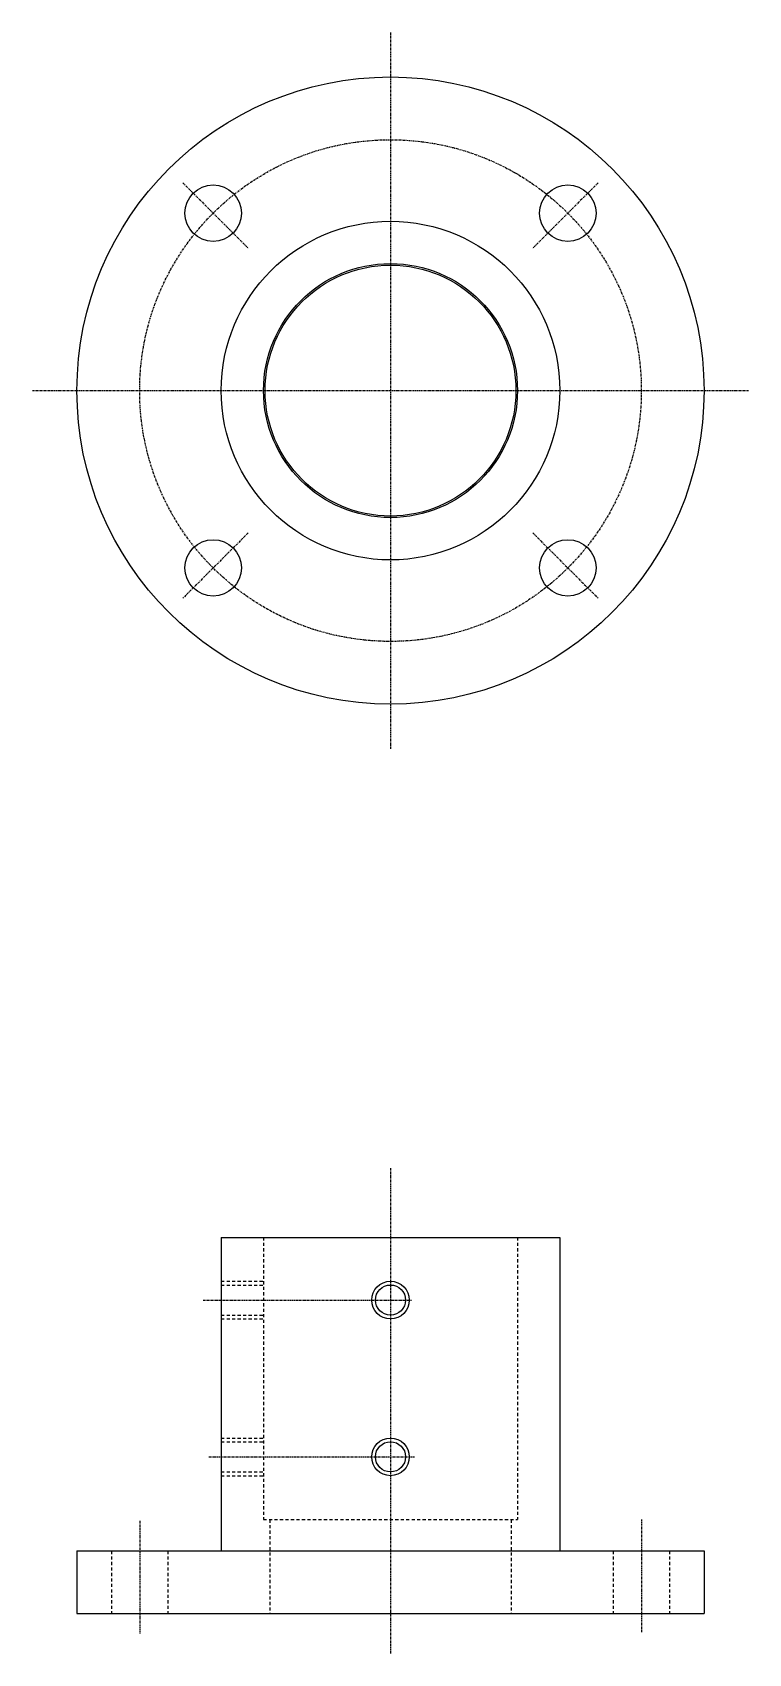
# Model space of a CAD drawing. Extents: x 21 to 349, y 20 to 358.
# Drawn here: x 235 to 349.3, y 99.7 to 358.2 of the extents above; entities outside this region: 2.
import ezdxf

# ---------------------------------------------------------------- set-up
doc = ezdxf.new("R2010")
doc.units = 0
doc.header["$LTSCALE"] = 0.25
doc.linetypes.add('CENTER', pattern=[2, 1.25, -0.25, 0.25, -0.25])
doc.linetypes.add('DASHED', pattern=[3.5, 2, -1.5])
doc.layers.get('0').update_dxf_attribs({"linetype": 'CONTINUOUS'})
doc.layers.add('CENTER', color=1, linetype='CENTER')

msp = doc.modelspace()

# ---------------------------------------------------------------- linework, layer by layer
for p, q in [((265.15, 166.07), (319.15, 166.07)), ((312.4, 154.82), (312.4, 154.82)), ((312.4, 143.57), (312.4, 143.57)), ((242.15, 116.07), (342.15, 116.07)), ((242.15, 106.07), (342.15, 106.07))]:
    msp.add_line(p, q)
at = {"color": 7, "linetype": 'CONTINUOUS'}
for p, q in [((265.15, 166.07), (265.15, 116.07)), ((319.15, 166.07), (319.15, 116.07)), ((242.15, 116.07), (242.15, 106.07)), ((342.15, 116.07), (342.15, 106.07))]:
    msp.add_line(p, q, dxfattribs=at)
at = {"color": 3, "linetype": 'DASHED'}
for p, q in [((271.9, 166.07), (271.9, 121.07)), ((312.4, 166.07), (312.4, 121.07)), ((265.15, 159.07), (271.9, 159.07)), ((265.15, 158.47), (271.9, 158.47)), ((265.15, 153.67), (271.9, 153.67)), ((265.15, 153.07), (271.9, 153.07)), ((265.15, 134.07), (271.9, 134.07)), ((265.15, 133.47), (271.9, 133.47)), ((265.15, 128.67), (271.9, 128.67)), ((265.15, 128.07), (271.9, 128.07)), ((271.9, 121.07), (312.4, 121.07)), ((272.9, 121.07), (272.9, 106.07)), ((311.4, 121.07), (311.4, 106.07)), ((247.65, 116.07), (247.65, 106.07)), ((256.65, 116.07), (256.65, 106.07)), ((327.65, 116.07), (327.65, 106.07)), ((336.65, 116.07), (336.65, 106.07))]:
    msp.add_line(p, q, dxfattribs=at)
for centre, radius in [((292.15, 301.09), 50), ((263.87, 329.38), 4.5), ((320.43, 329.38), 4.5), ((292.15, 301.09), 27), ((292.15, 301.09), 20.25), ((292.15, 301.09), 20), ((263.87, 272.81), 4.5), ((320.43, 272.81), 4.5), ((292.15, 156.07), 2.4), ((292.15, 131.07), 2.4)]:
    msp.add_circle(centre, radius)
at = {"color": 3}
for centre in [(292.15, 156.07), (292.15, 131.07)]:
    msp.add_circle(centre, 3, dxfattribs=at)
at = {"layer": 'CENTER', "color": 1, "linetype": 'CENTER'}
for p, q in [((292.15, 358.2), (292.15, 243.99)), ((259.06, 334.19), (269.47, 323.78)), ((325.24, 334.19), (314.83, 323.78)), ((235.05, 301.09), (349.25, 301.09)), ((269.47, 278.41), (259.06, 268)), ((314.83, 278.41), (325.24, 268)), ((292.15, 177.08), (292.15, 99.7)), ((262.28, 156.07), (295.5, 156.07)), ((263.19, 131.07), (295.96, 131.07)), ((252.15, 120.85), (252.15, 102.89)), ((332.15, 121.07), (332.15, 103.11))]:
    msp.add_line(p, q, dxfattribs=at)
msp.add_circle((292.15, 301.09), 40, dxfattribs=at)

# ---------------------------------------------------------------- texts
for p in [(20, 50), (20, 20)]:
    msp.add_text('PSEF40', height=8).set_placement(p)

doc.saveas('drawing.dxf')
